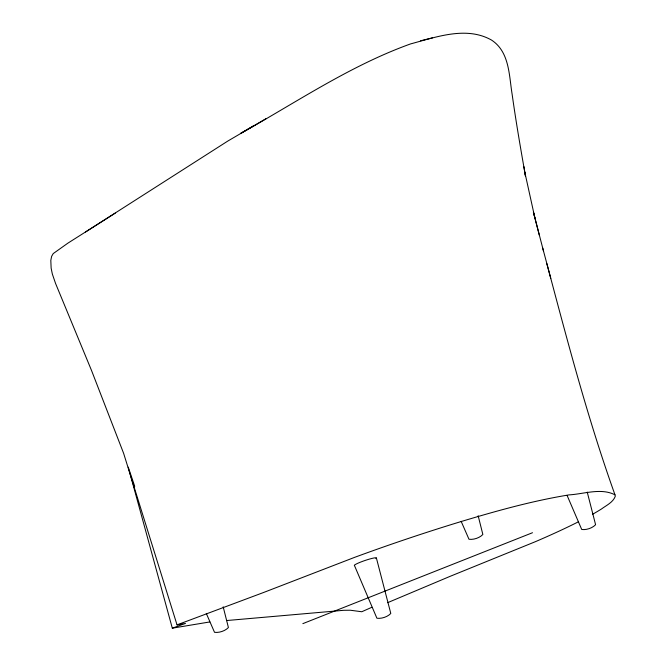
<?xml version="1.0" encoding="UTF-8"?>
<svg xmlns="http://www.w3.org/2000/svg" width="666" height="666" viewBox="0 0 666 666"><rect width="100%" height="100%" fill="white"/><g stroke="black" fill="none" stroke-linecap="round" stroke-linejoin="round"><path stroke-width="1" d="M85.506 232.009L227.797 141.067L266.059 118.656M115.268 213.12L67.865 243.165L53.23 253.58L51.64 256.343L50.816 260.331L51.132 268.115L52.339 274.026L55.553 283.433L91.5 370.413L123.626 453.346L177.031 624.866L185.481 623.434L172.311 628.171L128.247 467.157L134.723 486.355M253.197 125.999L240.726 133.375C296.553 102.248 350.133 65.601 410.622 43.898C436.305 37.03 466.483 25.857 491.6 40.118C509.615 51.965 509.007 75.383 512.137 94.297C515.959 121.653 520.687 148.876 525.474 176.074L523.842 166.492M387.654 602.663L450.183 576.306L535.364 541.691A220.771 24.226 -18.8 0 0 578.579 521.711M371.894 607.275L361.771 611.746L350.291 610.231L343.872 610.289L226.448 620.562M302.847 623.642L532.509 532.725M177.031 624.866L263.628 592.474L354.603 557.359A220.771 24.226 -18.8 0 1 462.878 521.02C497.743 510.556 532.942 500.782 568.914 494.905C583.766 494.047 601.157 487.629 614.984 494.83L615.276 496.353C612.986 502.43 606.36 505.361 601.44 509.007A220.771 24.226 -18.8 0 1 592.623 514.235M420.587 40.784L432.425 37.87M172.311 628.171L209.807 621.944M567.124 495.487L581.718 529.487C586.355 530.128 592.365 528.138 595.595 524.716L587.237 492.124M461.147 521.328L468.981 539.26C473.618 539.901 479.628 537.912 482.858 534.49L478.155 515.759M354.379 565.326L376.914 618.239C381.56 618.872 387.57 616.891 390.8 613.469L376.423 558.1M206.302 613.436L214.527 632.317C219.172 632.95 225.183 630.968 228.413 627.547L223.185 606.826M614.984 494.83C586.055 414.044 564.818 330.844 542.698 248.035M546.794 263.478L550.782 278.43M543.406 250.732L533.391 212.096L539.31 235.115M534.923 218.09L524.9 172.636M375.857 558.632A11.663 1.282 -18.8 0 0 375.324 557.783L373.726 558.025A11.663 1.282 -18.8 0 0 360.531 562.129A11.663 1.282 -18.8 0 0 354.562 565.609"/></g></svg>
